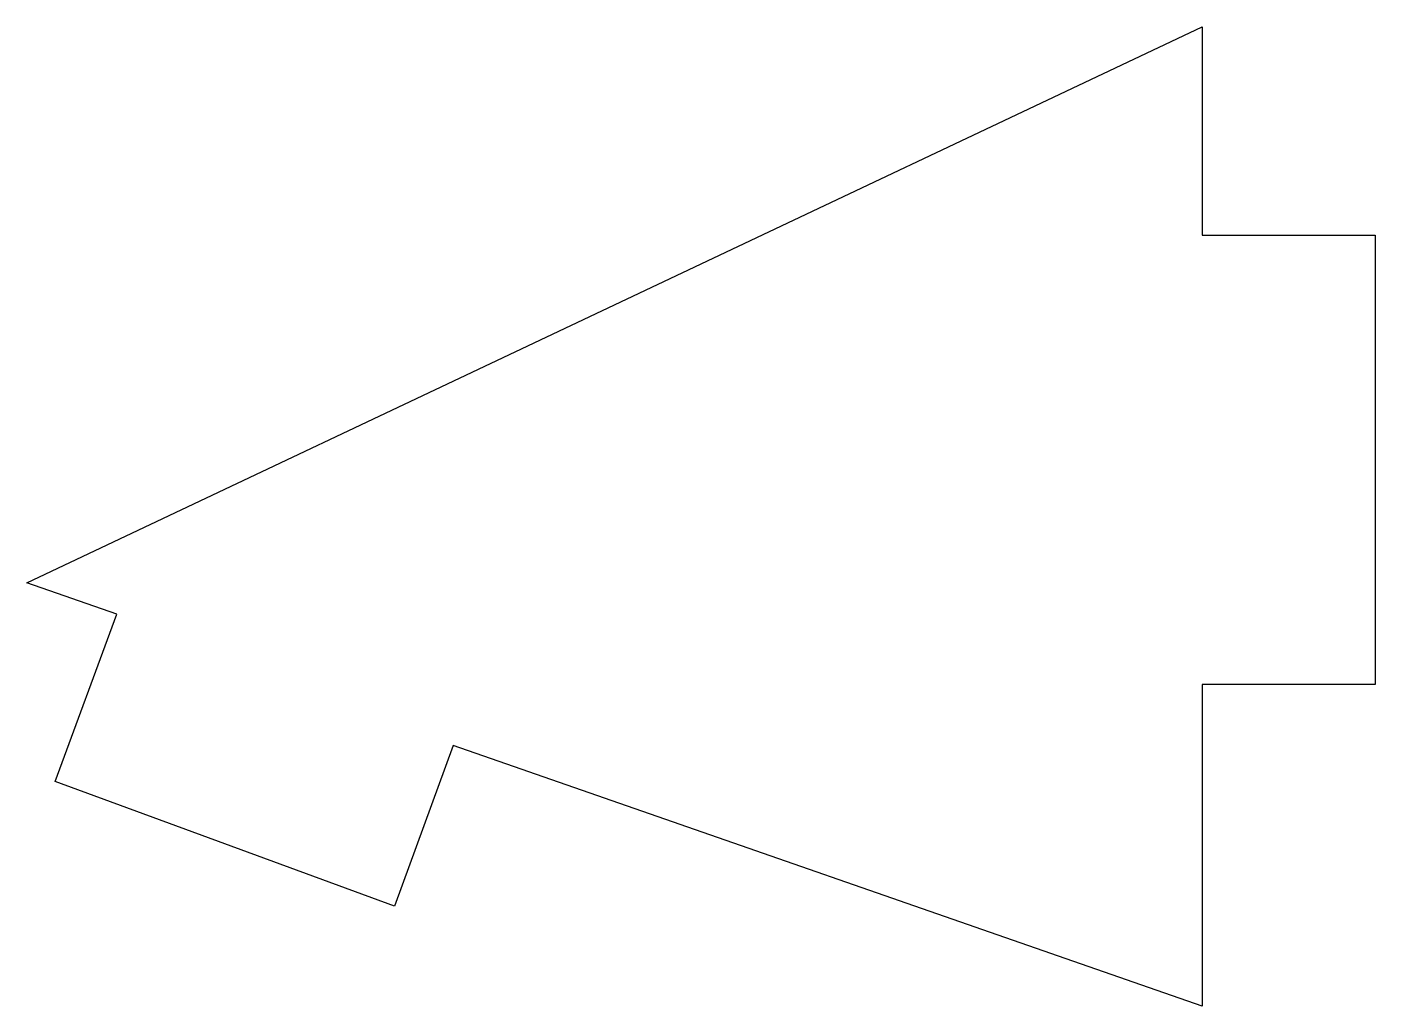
# Model space of a CAD drawing. Header units: millimetres. Extents: x 2342.8 to 2366.6, y 1563.4 to 1580.6.
import ezdxf

# ---------------------------------------------------------------- set-up
doc = ezdxf.new("R2010")
doc.units = ezdxf.units.MM

msp = doc.modelspace()

# ---------------------------------------------------------------- linework, layer by layer
at = {"color": 254, "true_color": 0xcad1ee, "extrusion": (5.43202e-07, -7.50652e-17, -1)}
for p, q in [((2342.784, 1570.843, 13.196), (2363.505, 1580.647, 13.196)), ((2363.505, 1580.647, 13.196), (2363.505, 1576.975, 13.196)), ((2363.505, 1576.975, 13.196), (2366.553, 1576.975, 13.196)), ((2366.553, 1576.975, 13.196), (2366.553, 1569.054, 13.196)), ((2344.367, 1570.292, 13.196), (2342.784, 1570.843, 13.196)), ((2343.282, 1567.343, 13.196), (2344.367, 1570.292, 13.196)), ((2366.553, 1569.054, 13.196), (2363.505, 1569.054, 13.196)), ((2363.505, 1569.054, 13.196), (2363.505, 1563.383, 13.196)), ((2350.301, 1567.98, 13.196), (2349.262, 1565.144, 13.196)), ((2363.505, 1563.383, 13.196), (2350.301, 1567.98, 13.196)), ((2349.262, 1565.144, 13.196), (2343.282, 1567.343, 13.196))]:
    msp.add_line(p, q, dxfattribs=at)

doc.saveas('drawing.dxf')
